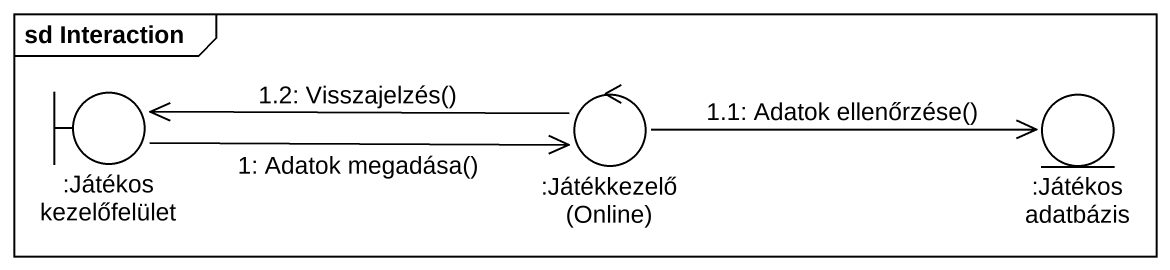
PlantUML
@startuml
mainframe sd Interaction
boundary ":Játékos kezelőfelület" as Játékos_kezelőfelület
control ":Játékkezelő (Online)" as Játékkezelő_Online
entity ":Játékos adatbázis" as Játékos_adatbázis
Játékos_kezelőfelület -right-> Játékkezelő_Online : 1: Adatok megadása()
Játékkezelő_Online -right-> Játékos_adatbázis : 1.1: Adatok ellenőrzése()
Játékkezelő_Online -left-> Játékos_kezelőfelület : 1.2: Visszajelzés()
@enduml
